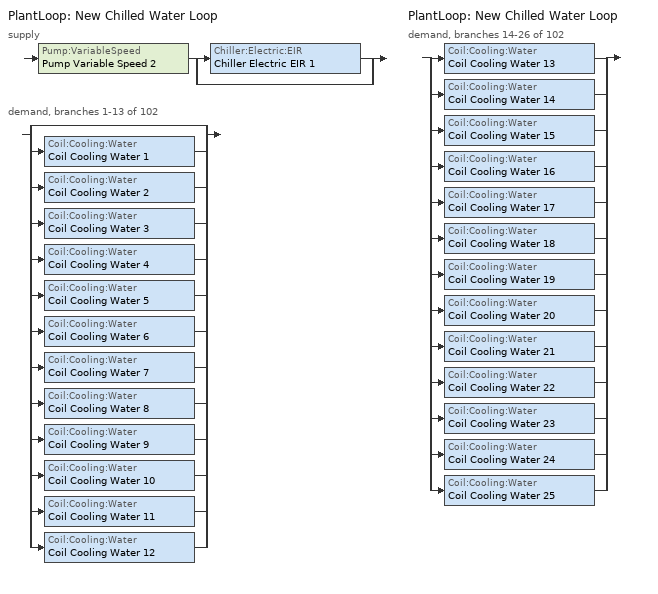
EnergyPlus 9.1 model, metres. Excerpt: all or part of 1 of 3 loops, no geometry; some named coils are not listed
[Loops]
PlantLoop 'New Chilled Water Loop'
 supply: Pump:VariableSpeed 'Pump Variable Speed 2' > split
  | Chiller:Electric:EIR 'Chiller Electric EIR 1'
  | bypass
 demand, branches 1-13 of 102: split
  | bypass
  | Coil:Cooling:Water 'Coil Cooling Water 1'
  | Coil:Cooling:Water 'Coil Cooling Water 2'
  | Coil:Cooling:Water 'Coil Cooling Water 3'
  | Coil:Cooling:Water 'Coil Cooling Water 4'
  | Coil:Cooling:Water 'Coil Cooling Water 5'
  | Coil:Cooling:Water 'Coil Cooling Water 6'
  | Coil:Cooling:Water 'Coil Cooling Water 7'
  | Coil:Cooling:Water 'Coil Cooling Water 8'
  | Coil:Cooling:Water 'Coil Cooling Water 9'
  | Coil:Cooling:Water 'Coil Cooling Water 10'
  | Coil:Cooling:Water 'Coil Cooling Water 11'
  | Coil:Cooling:Water 'Coil Cooling Water 12'
PlantLoop 'New Chilled Water Loop'
 demand, branches 14-26 of 102: split
  | Coil:Cooling:Water 'Coil Cooling Water 13'
  | Coil:Cooling:Water 'Coil Cooling Water 14'
  | Coil:Cooling:Water 'Coil Cooling Water 15'
  | Coil:Cooling:Water 'Coil Cooling Water 16'
  | Coil:Cooling:Water 'Coil Cooling Water 17'
  | Coil:Cooling:Water 'Coil Cooling Water 18'
  | Coil:Cooling:Water 'Coil Cooling Water 19'
  | Coil:Cooling:Water 'Coil Cooling Water 20'
  | Coil:Cooling:Water 'Coil Cooling Water 21'
  | Coil:Cooling:Water 'Coil Cooling Water 22'
  | Coil:Cooling:Water 'Coil Cooling Water 23'
  | Coil:Cooling:Water 'Coil Cooling Water 24'
  | Coil:Cooling:Water 'Coil Cooling Water 25'
[ZoneControl:Thermostat]
Name | Zone or ZoneList | Control Type Schedule | Control 1
Thermal Zone 32 Thermostat | Thermal Zone 32 | Thermal Zone 32 Thermostat Schedule | Thermostat Setpoint Dual Setpoint 61
Thermal Zone 34 Thermostat | Thermal Zone 34 | Thermal Zone 34 Thermostat Schedule | Thermostat Setpoint Dual Setpoint 63
Thermal Zone 58 Thermostat | Thermal Zone 58 | Thermal Zone 58 Thermostat Schedule | Thermostat Setpoint Dual Setpoint 87
Thermal Zone 66 Thermostat | Thermal Zone 66 | Thermal Zone 66 Thermostat Schedule | Thermostat Setpoint Dual Setpoint 95
Thermal Zone 68 Thermostat | Thermal Zone 68 | Thermal Zone 68 Thermostat Schedule | Thermostat Setpoint Dual Setpoint 97
Thermal Zone 7 Thermostat | Thermal Zone 7 | Thermal Zone 7 Thermostat Schedule | Thermostat Setpoint Dual Setpoint 15
Thermal Zone 73 Thermostat | Thermal Zone 73 | Thermal Zone 73 Thermostat Schedule | Thermostat Setpoint Dual Setpoint 41
Thermal Zone 74 Thermostat | Thermal Zone 74 | Thermal Zone 74 Thermostat Schedule | Thermostat Setpoint Dual Setpoint 42
Thermal Zone 76 Thermostat | Thermal Zone 76 | Thermal Zone 76 Thermostat Schedule | Thermostat Setpoint Dual Setpoint 44
Thermal Zone 77 Thermostat | Thermal Zone 77 | Thermal Zone 77 Thermostat Schedule | Thermostat Setpoint Dual Setpoint 45
Thermal Zone 79 Thermostat | Thermal Zone 79 | Thermal Zone 79 Thermostat Schedule | Thermostat Setpoint Dual Setpoint 39
Thermal Zone 80 Thermostat | Thermal Zone 80 | Thermal Zone 80 Thermostat Schedule | Thermostat Setpoint Dual Setpoint 37
Thermal Zone 81 Thermostat | Thermal Zone 81 | Thermal Zone 81 Thermostat Schedule | Thermostat Setpoint Dual Setpoint 22
Thermal Zone 85 Thermostat | Thermal Zone 85 | Thermal Zone 85 Thermostat Schedule | Thermostat Setpoint Dual Setpoint 26
Thermal Zone 86 Thermostat | Thermal Zone 86 | Thermal Zone 86 Thermostat Schedule | Thermostat Setpoint Dual Setpoint 27
Thermal Zone 87 Thermostat | Thermal Zone 87 | Thermal Zone 87 Thermostat Schedule | Thermostat Setpoint Dual Setpoint 28
Thermal Zone 88 Thermostat | Thermal Zone 88 | Thermal Zone 88 Thermostat Schedule | Thermostat Setpoint Dual Setpoint 29
Thermal Zone 89 Thermostat | Thermal Zone 89 | Thermal Zone 89 Thermostat Schedule | Thermostat Setpoint Dual Setpoint 30
Thermal Zone 90 Thermostat | Thermal Zone 90 | Thermal Zone 90 Thermostat Schedule | Thermostat Setpoint Dual Setpoint 31
Thermal Zone 91 Thermostat | Thermal Zone 91 | Thermal Zone 91 Thermostat Schedule | Thermostat Setpoint Dual Setpoint 32
Thermal Zone 93 Thermostat | Thermal Zone 93 | Thermal Zone 93 Thermostat Schedule | Thermostat Setpoint Dual Setpoint 34
Thermal Zone 94 Thermostat | Thermal Zone 94 | Thermal Zone 94 Thermostat Schedule | Thermostat Setpoint Dual Setpoint 35
Thermal Zone 97 Thermostat | Thermal Zone 97 | Thermal Zone 97 Thermostat Schedule | Thermostat Setpoint Dual Setpoint 2
Thermal Zone 98 Thermostat | Thermal Zone 98 | Thermal Zone 98 Thermostat Schedule | Thermostat Setpoint Dual Setpoint 3
Thermal Zone 99 Thermostat | Thermal Zone 99 | Thermal Zone 99 Thermostat Schedule | Thermostat Setpoint Dual Setpoint 4
[ThermostatSetpoint:DualSetpoint] Heating Setpoint Temperature Schedule=Medium Office HtgSetp; Cooling Setpoint Temperature Schedule=Medium Office ClgSetp
Thermostat Setpoint Dual Setpoint 61; Thermostat Setpoint Dual Setpoint 63; Thermostat Setpoint Dual Setpoint 87; Thermostat Setpoint Dual Setpoint 95; Thermostat Setpoint Dual Setpoint 97; Thermostat Setpoint Dual Setpoint 15; Thermostat Setpoint Dual Setpoint 41; Thermostat Setpoint Dual Setpoint 42; Thermostat Setpoint Dual Setpoint 44; Thermostat Setpoint Dual Setpoint 45; Thermostat Setpoint Dual Setpoint 39; Thermostat Setpoint Dual Setpoint 37; Thermostat Setpoint Dual Setpoint 22; Thermostat Setpoint Dual Setpoint 26; Thermostat Setpoint Dual Setpoint 27; Thermostat Setpoint Dual Setpoint 28; Thermostat Setpoint Dual Setpoint 29; Thermostat Setpoint Dual Setpoint 30; Thermostat Setpoint Dual Setpoint 31; Thermostat Setpoint Dual Setpoint 32; Thermostat Setpoint Dual Setpoint 34; Thermostat Setpoint Dual Setpoint 35; Thermostat Setpoint Dual Setpoint 2; Thermostat Setpoint Dual Setpoint 3; Thermostat Setpoint Dual Setpoint 4
[Fan:OnOff] Availability Schedule=Always On Discrete; Fan Total Efficiency=0.5; Pressure Rise {Pa}=286.187; Maximum Flow Rate {m3/s}=Autosize; Motor Efficiency=0.9; Motor In Airstream Fraction=1
Name | Fan Power Ratio Function of Speed Ratio Curve | Fan Efficiency Ratio Function of Speed Ratio Curve
Fan On Off 8 | Fan On Off Power Curve 7 | Fan On Off Efficiency Curve 7
Fan On Off 9 | Fan On Off Power Curve 8 | Fan On Off Efficiency Curve 8
Fan On Off 22 | Fan On Off Power Curve 21 | Fan On Off Efficiency Curve 21
Fan On Off 25 | Fan On Off Power Curve 24 | Fan On Off Efficiency Curve 24
Fan On Off 24 | Fan On Off Power Curve 23 | Fan On Off Efficiency Curve 23
Fan On Off 15 | Fan On Off Power Curve 14 | Fan On Off Efficiency Curve 14
Fan On Off 23 | Fan On Off Power Curve 22 | Fan On Off Efficiency Curve 22
Fan On Off 20 | Fan On Off Power Curve 19 | Fan On Off Efficiency Curve 19
Fan On Off 18 | Fan On Off Power Curve 17 | Fan On Off Efficiency Curve 17
Fan On Off 11 | Fan On Off Power Curve 10 | Fan On Off Efficiency Curve 10
Fan On Off 17 | Fan On Off Power Curve 16 | Fan On Off Efficiency Curve 16
Fan On Off 19 | Fan On Off Power Curve 18 | Fan On Off Efficiency Curve 18
Fan On Off 16 | Fan On Off Power Curve 15 | Fan On Off Efficiency Curve 15
Fan On Off 14 | Fan On Off Power Curve 13 | Fan On Off Efficiency Curve 13
Fan On Off 13 | Fan On Off Power Curve 12 | Fan On Off Efficiency Curve 12
Fan On Off 21 | Fan On Off Power Curve 20 | Fan On Off Efficiency Curve 20
Fan On Off 12 | Fan On Off Power Curve 11 | Fan On Off Efficiency Curve 11
Fan On Off 10 | Fan On Off Power Curve 9 | Fan On Off Efficiency Curve 9
Fan On Off 7 | Fan On Off Power Curve 6 | Fan On Off Efficiency Curve 6
Fan On Off 6 | Fan On Off Power Curve 5 | Fan On Off Efficiency Curve 5
Fan On Off 4 | Fan On Off Power Curve 3 | Fan On Off Efficiency Curve 3
Fan On Off 5 | Fan On Off Power Curve 4 | Fan On Off Efficiency Curve 4
Fan On Off 3 | Fan On Off Power Curve 2 | Fan On Off Efficiency Curve 2
Fan On Off 2 | Fan On Off Power Curve 1 | Fan On Off Efficiency Curve 1
Fan On Off 1 | Fan On Off Power Curve | Fan On Off Efficiency Curve
[Coil:Cooling:Water] Availability Schedule=Always On Discrete; Design Water Flow Rate {m3/s}=Autosize; Design Air Flow Rate {m3/s}=Autosize; Design Inlet Water Temperature {C}=Autosize; Design Inlet Air Temperature {C}=Autosize; Design Outlet Air Temperature {C}=Autosize; Design Inlet Air Humidity Ratio {kgWater/kgDryAir}=Autosize; Design Outlet Air Humidity Ratio {kgWater/kgDryAir}=Autosize; Type of Analysis=SimpleAnalysis; Heat Exchanger Configuration=CrossFlow
Coil Cooling Water 8; Coil Cooling Water 9; Coil Cooling Water 22; Coil Cooling Water 25; Coil Cooling Water 24; Coil Cooling Water 15; Coil Cooling Water 23; Coil Cooling Water 20; Coil Cooling Water 18; Coil Cooling Water 11; Coil Cooling Water 17; Coil Cooling Water 19; Coil Cooling Water 16; Coil Cooling Water 14; Coil Cooling Water 13; Coil Cooling Water 21; Coil Cooling Water 12; Coil Cooling Water 10; Coil Cooling Water 7; Coil Cooling Water 6; Coil Cooling Water 4; Coil Cooling Water 5; Coil Cooling Water 3; Coil Cooling Water 2; Coil Cooling Water 1
[ZoneHVAC:FourPipeFanCoil] Availability Schedule=Always On Discrete; Capacity Control Method=CyclingFan; Maximum Supply Air Flow Rate {m3/s}=Autosize; Maximum Outdoor Air Flow Rate {m3/s}=0; Maximum Cold Water Flow Rate {m3/s}=Autosize; Maximum Hot Water Flow Rate {m3/s}=Autosize; Minimum Supply Air Temperature in Cooling Mode {C}=Autosize; Maximum Supply Air Temperature in Heating Mode {C}=Autosize
Name | Supply Air Fan | Cooling Coil | Heating Coil
Zone HVAC Four Pipe Fan Coil 8 | Fan On Off 8 | Coil Cooling Water 8 | Coil Heating Water 8
Zone HVAC Four Pipe Fan Coil 9 | Fan On Off 9 | Coil Cooling Water 9 | Coil Heating Water 9
Zone HVAC Four Pipe Fan Coil 22 | Fan On Off 22 | Coil Cooling Water 22 | Coil Heating Water 22
Zone HVAC Four Pipe Fan Coil 25 | Fan On Off 25 | Coil Cooling Water 25 | Coil Heating Water 25
Zone HVAC Four Pipe Fan Coil 24 | Fan On Off 24 | Coil Cooling Water 24 | Coil Heating Water 24
Zone HVAC Four Pipe Fan Coil 15 | Fan On Off 15 | Coil Cooling Water 15 | Coil Heating Water 15
Zone HVAC Four Pipe Fan Coil 23 | Fan On Off 23 | Coil Cooling Water 23 | Coil Heating Water 23
Zone HVAC Four Pipe Fan Coil 20 | Fan On Off 20 | Coil Cooling Water 20 | Coil Heating Water 20
Zone HVAC Four Pipe Fan Coil 18 | Fan On Off 18 | Coil Cooling Water 18 | Coil Heating Water 18
Zone HVAC Four Pipe Fan Coil 11 | Fan On Off 11 | Coil Cooling Water 11 | Coil Heating Water 11
Zone HVAC Four Pipe Fan Coil 17 | Fan On Off 17 | Coil Cooling Water 17 | Coil Heating Water 17
Zone HVAC Four Pipe Fan Coil 19 | Fan On Off 19 | Coil Cooling Water 19 | Coil Heating Water 19
Zone HVAC Four Pipe Fan Coil 16 | Fan On Off 16 | Coil Cooling Water 16 | Coil Heating Water 16
Zone HVAC Four Pipe Fan Coil 14 | Fan On Off 14 | Coil Cooling Water 14 | Coil Heating Water 14
Zone HVAC Four Pipe Fan Coil 13 | Fan On Off 13 | Coil Cooling Water 13 | Coil Heating Water 13
Zone HVAC Four Pipe Fan Coil 21 | Fan On Off 21 | Coil Cooling Water 21 | Coil Heating Water 21
Zone HVAC Four Pipe Fan Coil 12 | Fan On Off 12 | Coil Cooling Water 12 | Coil Heating Water 12
Zone HVAC Four Pipe Fan Coil 10 | Fan On Off 10 | Coil Cooling Water 10 | Coil Heating Water 10
Zone HVAC Four Pipe Fan Coil 7 | Fan On Off 7 | Coil Cooling Water 7 | Coil Heating Water 7
Zone HVAC Four Pipe Fan Coil 6 | Fan On Off 6 | Coil Cooling Water 6 | Coil Heating Water 6
Zone HVAC Four Pipe Fan Coil 4 | Fan On Off 4 | Coil Cooling Water 4 | Coil Heating Water 4
Zone HVAC Four Pipe Fan Coil 5 | Fan On Off 5 | Coil Cooling Water 5 | Coil Heating Water 5
Zone HVAC Four Pipe Fan Coil 3 | Fan On Off 3 | Coil Cooling Water 3 | Coil Heating Water 3
Zone HVAC Four Pipe Fan Coil 2 | Fan On Off 2 | Coil Cooling Water 2 | Coil Heating Water 2
Zone HVAC Four Pipe Fan Coil 1 | Fan On Off 1 | Coil Cooling Water 1 | Coil Heating Water 1
[Zone equipment]
Thermal Zone 32: Zone HVAC Four Pipe Fan Coil 8
Thermal Zone 34: Zone HVAC Four Pipe Fan Coil 9
Thermal Zone 58: Zone HVAC Four Pipe Fan Coil 22
Thermal Zone 66: Zone HVAC Four Pipe Fan Coil 25
Thermal Zone 68: Zone HVAC Four Pipe Fan Coil 24
Thermal Zone 7: Zone HVAC Four Pipe Fan Coil 15
Thermal Zone 73: Zone HVAC Four Pipe Fan Coil 23
Thermal Zone 74: Zone HVAC Four Pipe Fan Coil 20
Thermal Zone 76: Zone HVAC Four Pipe Fan Coil 18
Thermal Zone 77: Zone HVAC Four Pipe Fan Coil 11
Thermal Zone 79: Zone HVAC Four Pipe Fan Coil 17
Thermal Zone 80: Zone HVAC Four Pipe Fan Coil 19
Thermal Zone 81: Zone HVAC Four Pipe Fan Coil 16
Thermal Zone 85: Zone HVAC Four Pipe Fan Coil 14
Thermal Zone 86: Zone HVAC Four Pipe Fan Coil 13
Thermal Zone 87: Zone HVAC Four Pipe Fan Coil 21
Thermal Zone 88: Zone HVAC Four Pipe Fan Coil 12
Thermal Zone 89: Zone HVAC Four Pipe Fan Coil 10
Thermal Zone 90: Zone HVAC Four Pipe Fan Coil 7
Thermal Zone 91: Zone HVAC Four Pipe Fan Coil 6
Thermal Zone 93: Zone HVAC Four Pipe Fan Coil 4
Thermal Zone 94: Zone HVAC Four Pipe Fan Coil 5
Thermal Zone 97: Zone HVAC Four Pipe Fan Coil 3
Thermal Zone 98: Zone HVAC Four Pipe Fan Coil 2
Thermal Zone 99: Zone HVAC Four Pipe Fan Coil 1
[Sizing:Zone] Zone Cooling Design Supply Air Temperature Input Method=SupplyAirTemperature; Zone Cooling Design Supply Air Temperature {C}=14; Zone Cooling Design Supply Air Temperature Difference {deltaC}=11.11; Zone Heating Design Supply Air Temperature Input Method=SupplyAirTemperature; Zone Heating Design Supply Air Temperature {C}=40; Zone Heating Design Supply Air Temperature Difference {deltaC}=11.11; Zone Cooling Design Supply Air Humidity Ratio {kgWater/kgDryAir}=0.0085; Zone Heating Design Supply Air Humidity Ratio {kgWater/kgDryAir}=0.008; Design Specification Outdoor Air Object=90.1-2010 - Office - OpenOffice Ventilation; Zone Heating Sizing Factor=1.25; Zone Cooling Sizing Factor=1.15; Cooling Design Air Flow Method=DesignDay; Cooling Design Air Flow Rate {m3/s}=0; Cooling Minimum Air Flow per Zone Floor Area {m3/s-m2}=0.000762; Cooling Minimum Air Flow {m3/s}=0; Cooling Minimum Air Flow Fraction=0; Heating Design Air Flow Method=DesignDay; Heating Design Air Flow Rate {m3/s}=0; Heating Maximum Air Flow per Zone Floor Area {m3/s-m2}=0.002032; Heating Maximum Air Flow {m3/s}=0.141576; Heating Maximum Air Flow Fraction=0.3; Account for Dedicated Outdoor Air System=No
Name | Design Specification Zone Air Distribution Object
Thermal Zone 32 | Thermal Zone 32 Design Spec Zone Air Dist
Thermal Zone 34 | Thermal Zone 34 Design Spec Zone Air Dist
Thermal Zone 58 | Thermal Zone 58 Design Spec Zone Air Dist
Thermal Zone 66 | Thermal Zone 66 Design Spec Zone Air Dist
Thermal Zone 68 | Thermal Zone 68 Design Spec Zone Air Dist
Thermal Zone 7 | Thermal Zone 7 Design Spec Zone Air Dist
Thermal Zone 73 | Thermal Zone 73 Design Spec Zone Air Dist
Thermal Zone 74 | Thermal Zone 74 Design Spec Zone Air Dist
Thermal Zone 76 | Thermal Zone 76 Design Spec Zone Air Dist
Thermal Zone 77 | Thermal Zone 77 Design Spec Zone Air Dist
Thermal Zone 79 | Thermal Zone 79 Design Spec Zone Air Dist
Thermal Zone 80 | Thermal Zone 80 Design Spec Zone Air Dist
Thermal Zone 81 | Thermal Zone 81 Design Spec Zone Air Dist
Thermal Zone 85 | Thermal Zone 85 Design Spec Zone Air Dist
Thermal Zone 86 | Thermal Zone 86 Design Spec Zone Air Dist
Thermal Zone 87 | Thermal Zone 87 Design Spec Zone Air Dist
Thermal Zone 88 | Thermal Zone 88 Design Spec Zone Air Dist
Thermal Zone 89 | Thermal Zone 89 Design Spec Zone Air Dist
Thermal Zone 90 | Thermal Zone 90 Design Spec Zone Air Dist
Thermal Zone 91 | Thermal Zone 91 Design Spec Zone Air Dist
Thermal Zone 93 | Thermal Zone 93 Design Spec Zone Air Dist
Thermal Zone 94 | Thermal Zone 94 Design Spec Zone Air Dist
Thermal Zone 97 | Thermal Zone 97 Design Spec Zone Air Dist
Thermal Zone 98 | Thermal Zone 98 Design Spec Zone Air Dist
Thermal Zone 99 | Thermal Zone 99 Design Spec Zone Air Dist
[DesignSpecification:ZoneAirDistribution] Zone Air Distribution Effectiveness in Cooling Mode=1; Zone Air Distribution Effectiveness in Heating Mode=1
Thermal Zone 32 Design Spec Zone Air Dist; Thermal Zone 34 Design Spec Zone Air Dist; Thermal Zone 58 Design Spec Zone Air Dist; Thermal Zone 66 Design Spec Zone Air Dist; Thermal Zone 68 Design Spec Zone Air Dist; Thermal Zone 7 Design Spec Zone Air Dist; Thermal Zone 73 Design Spec Zone Air Dist; Thermal Zone 74 Design Spec Zone Air Dist; Thermal Zone 76 Design Spec Zone Air Dist; Thermal Zone 77 Design Spec Zone Air Dist; Thermal Zone 79 Design Spec Zone Air Dist; Thermal Zone 80 Design Spec Zone Air Dist; Thermal Zone 81 Design Spec Zone Air Dist; Thermal Zone 85 Design Spec Zone Air Dist; Thermal Zone 86 Design Spec Zone Air Dist; Thermal Zone 87 Design Spec Zone Air Dist; Thermal Zone 88 Design Spec Zone Air Dist; Thermal Zone 89 Design Spec Zone Air Dist; Thermal Zone 90 Design Spec Zone Air Dist; Thermal Zone 91 Design Spec Zone Air Dist; Thermal Zone 93 Design Spec Zone Air Dist; Thermal Zone 94 Design Spec Zone Air Dist; Thermal Zone 97 Design Spec Zone Air Dist; Thermal Zone 98 Design Spec Zone Air Dist; Thermal Zone 99 Design Spec Zone Air Dist
[DesignSpecification:OutdoorAir]
90.1-2010 - Office - OpenOffice Ventilation: Outdoor Air Method=Sum; Outdoor Air Flow per Person {m3/s-person}=0.00235974; Outdoor Air Flow per Zone Floor Area {m3/s-m2}=0.0003048; Outdoor Air Flow per Zone {m3/s}=0; Outdoor Air Flow Air Changes per Hour {1/hr}=0
[PlantLoop]
New Chilled Water Loop: Fluid Type=Water; Plant Equipment Operation Scheme=New Chilled Water Loop Operation Schemes; Maximum Loop Temperature {C}=98; Minimum Loop Temperature {C}=1; Maximum Loop Flow Rate {m3/s}=Autosize; Minimum Loop Flow Rate {m3/s}=0; Plant Loop Volume {m3}=Autocalculate; Load Distribution Scheme=Optimal; Plant Loop Demand Calculation Scheme=SingleSetpoint
[Sizing:Plant]
New Chilled Water Loop: Loop Type=Cooling; Design Loop Exit Temperature {C}=6.7; Loop Design Temperature Difference {deltaC}=6.7; Sizing Option=NonCoincident; Zone Timesteps in Averaging Window=1; Coincident Sizing Factor Mode=None
[Pump:VariableSpeed]
Pump Variable Speed 2: Design Maximum Flow Rate {m3/s}=Autosize; Design Pump Head {Pa}=149453; Design Power Consumption {W}=Autosize; Motor Efficiency=0.9; Fraction of Motor Inefficiencies to Fluid Stream=0; Coefficient 1 of the Part Load Performance Curve=0; Coefficient 2 of the Part Load Performance Curve=0.0216; Coefficient 3 of the Part Load Performance Curve=-0.0325; Coefficient 4 of the Part Load Performance Curve=1.0095; Design Minimum Flow Rate {m3/s}=0; Pump Control Type=Intermittent; Skin Loss Radiative Fraction=0.5; Design Power Sizing Method=PowerPerFlowPerPressure; Design Electric Power per Unit Flow Rate {W/(m3/s)}=348701.1; Design Shaft Power per Unit Flow Rate per Unit Head {W/((m3/s)-Pa)}=1.28205; Design Minimum Flow Rate Fraction=0
[Chiller:Electric:EIR]
Chiller Electric EIR 1: Reference Capacity {W}=Autosize; Reference COP {W/W}=6; Reference Leaving Chilled Water Temperature {C}=6.66667; Reference Entering Condenser Fluid Temperature {C}=29.4; Reference Chilled Water Flow Rate {m3/s}=Autosize; Reference Condenser Fluid Flow Rate {m3/s}=Autosize; Cooling Capacity Function of Temperature Curve=Curve Biquadratic 5; Electric Input to Cooling Output Ratio Function of Temperature Curve=Curve Biquadratic 6; Electric Input to Cooling Output Ratio Function of Part Load Ratio Curve=Curve Quadratic 3; Minimum Part Load Ratio=0.1; Maximum Part Load Ratio=1; Optimum Part Load Ratio=1; Minimum Unloading Ratio=0.2; Condenser Type=WaterCooled; Condenser Fan Power Ratio {W/W}=0; Fraction of Compressor Electric Consumption Rejected by Condenser=1; Leaving Chilled Water Lower Temperature Limit {C}=2; Chiller Flow Mode=ConstantFlow; Sizing Factor=1
[SetpointManager:Scheduled]
Setpoint Manager Scheduled 2: Control Variable=Temperature; Schedule=AEDG CW-Loop-Temp-Schedule
[PlantEquipmentOperationSchemes]
New Chilled Water Loop Operation Schemes: Control Scheme 1=New Chilled Water Loop Cooling Operation Scheme; Control Scheme 1 Schedule=Always On Discrete
[PlantEquipmentOperation:CoolingLoad]
New Chilled Water Loop Cooling Operation Scheme: Load Range 1 Lower Limit {W}=0; Load Range 1 Upper Limit {W}=1000000000; Range 1 Equipment List=New Chilled Water Loop Cooling Equipment List
[PlantEquipmentList]
New Chilled Water Loop Cooling Equipment List: Chiller Electric EIR 1
[Schedule:Compact]
Thermal Zone 32 Thermostat Schedule; Thermal Zone 34 Thermostat Schedule; Thermal Zone 58 Thermostat Schedule; Thermal Zone 66 Thermostat Schedule; Thermal Zone 68 Thermostat Schedule; Thermal Zone 7 Thermostat Schedule; Thermal Zone 73 Thermostat Schedule; Thermal Zone 74 Thermostat Schedule; Thermal Zone 76 Thermostat Schedule; Thermal Zone 77 Thermostat Schedule; Thermal Zone 79 Thermostat Schedule; Thermal Zone 80 Thermostat Schedule; Thermal Zone 81 Thermostat Schedule; Thermal Zone 85 Thermostat Schedule; Thermal Zone 86 Thermostat Schedule; Thermal Zone 87 Thermostat Schedule; Thermal Zone 88 Thermostat Schedule; Thermal Zone 89 Thermostat Schedule; Thermal Zone 90 Thermostat Schedule; Thermal Zone 91 Thermostat Schedule; Thermal Zone 93 Thermostat Schedule; Thermal Zone 94 Thermostat Schedule; Thermal Zone 97 Thermostat Schedule; Thermal Zone 98 Thermostat Schedule; Thermal Zone 99 Thermostat Schedule: Through: 12/31, For: AllDays, Until: 24:00, 4
[Schedule:Day:Interval]
Medium Office HtgSetp Rule 1 Day Schedule; Medium Office HtgSetp Summer Design Day: No, 24:00, 15.6
Medium Office HtgSetp Default Schedule: No, 06:00, 15.6, 22:00, 21, 24:00, 15.6
Medium Office HtgSetp Rule 2 Day Schedule: No, 06:00, 15.6, 18:00, 21, 24:00, 15.6
Medium Office HtgSetp Winter Design Day: No, 24:00, 21
Medium Office ClgSetp Rule 1 Day Schedule; Medium Office ClgSetp Winter Design Day: No, 24:00, 26.7
Medium Office ClgSetp Default Schedule; Medium Office ClgSetp Summer Design Day: No, 06:00, 26.7, 22:00, 24, 24:00, 26.7
Medium Office ClgSetp Rule 2 Day Schedule: No, 06:00, 26.7, 18:00, 24, 24:00, 26.7
AEDG CW-Loop-Temp-Schedule All Days: No, 24:00, 6.7
[Schedule:Week:Daily]
Medium Office HtgSetp Week Rule - Jan1-Dec31: Medium Office HtgSetp Rule 1 Day Schedule, Medium Office HtgSetp Default Schedule, Medium Office HtgSetp Default Schedule, Medium Office HtgSetp Default Schedule, Medium Office HtgSetp Default Schedule, Medium Office HtgSetp Default Schedule, Medium Office HtgSetp Rule 2 Day Schedule, Medium Office HtgSetp Default Schedule, Medium Office HtgSetp Summer Design Day, Medium Office HtgSetp Winter Design Day, Medium Office HtgSetp Default Schedule, Medium Office HtgSetp Default Schedule
Medium Office ClgSetp Week Rule - Jan1-Dec31: Medium Office ClgSetp Rule 1 Day Schedule, Medium Office ClgSetp Default Schedule, Medium Office ClgSetp Default Schedule, Medium Office ClgSetp Default Schedule, Medium Office ClgSetp Default Schedule, Medium Office ClgSetp Default Schedule, Medium Office ClgSetp Rule 2 Day Schedule, Medium Office ClgSetp Default Schedule, Medium Office ClgSetp Summer Design Day, Medium Office ClgSetp Winter Design Day, Medium Office ClgSetp Default Schedule, Medium Office ClgSetp Default Schedule
AEDG CW-Loop-Temp-Schedule Week Rule - Jan1-Dec31: AEDG CW-Loop-Temp-Schedule All Days, AEDG CW-Loop-Temp-Schedule All Days, AEDG CW-Loop-Temp-Schedule All Days, AEDG CW-Loop-Temp-Schedule All Days, AEDG CW-Loop-Temp-Schedule All Days, AEDG CW-Loop-Temp-Schedule All Days, AEDG CW-Loop-Temp-Schedule All Days, AEDG CW-Loop-Temp-Schedule All Days, AEDG CW-Loop-Temp-Schedule All Days, AEDG CW-Loop-Temp-Schedule All Days, AEDG CW-Loop-Temp-Schedule All Days, AEDG CW-Loop-Temp-Schedule All Days
[Schedule:Year]
Medium Office HtgSetp: Medium Office HtgSetp Week Rule - Jan1-Dec31, 1, 1, 12, 31
Medium Office ClgSetp: Medium Office ClgSetp Week Rule - Jan1-Dec31, 1, 1, 12, 31
AEDG CW-Loop-Temp-Schedule: AEDG CW-Loop-Temp-Schedule Week Rule - Jan1-Dec31, 1, 1, 12, 31
[Schedule:Constant]
Always On Discrete: OnOff, 1
[Curve:Exponent] Coefficient1 Constant=1; Coefficient2 Constant=0; Coefficient3 Constant=0; Minimum Value of x=0; Maximum Value of x=1
Fan On Off Power Curve 7; Fan On Off Power Curve 8; Fan On Off Power Curve 21; Fan On Off Power Curve 24; Fan On Off Power Curve 23; Fan On Off Power Curve 14; Fan On Off Power Curve 22; Fan On Off Power Curve 19; Fan On Off Power Curve 17; Fan On Off Power Curve 10; Fan On Off Power Curve 16; Fan On Off Power Curve 18; Fan On Off Power Curve 15; Fan On Off Power Curve 13; Fan On Off Power Curve 12; Fan On Off Power Curve 20; Fan On Off Power Curve 11; Fan On Off Power Curve 9; Fan On Off Power Curve 6; Fan On Off Power Curve 5; Fan On Off Power Curve 3; Fan On Off Power Curve 4; Fan On Off Power Curve 2; Fan On Off Power Curve 1; Fan On Off Power Curve
[Curve:Cubic] Coefficient1 Constant=1; Coefficient2 x=0; Coefficient3 x**2=0; Coefficient4 x**3=0; Minimum Value of x=0; Maximum Value of x=1
Fan On Off Efficiency Curve 7; Fan On Off Efficiency Curve 8; Fan On Off Efficiency Curve 21; Fan On Off Efficiency Curve 24; Fan On Off Efficiency Curve 23; Fan On Off Efficiency Curve 14; Fan On Off Efficiency Curve 22; Fan On Off Efficiency Curve 19; Fan On Off Efficiency Curve 17; Fan On Off Efficiency Curve 10; Fan On Off Efficiency Curve 16; Fan On Off Efficiency Curve 18; Fan On Off Efficiency Curve 15; Fan On Off Efficiency Curve 13; Fan On Off Efficiency Curve 12; Fan On Off Efficiency Curve 20; Fan On Off Efficiency Curve 11; Fan On Off Efficiency Curve 9; Fan On Off Efficiency Curve 6; Fan On Off Efficiency Curve 5; Fan On Off Efficiency Curve 3; Fan On Off Efficiency Curve 4; Fan On Off Efficiency Curve 2; Fan On Off Efficiency Curve 1; Fan On Off Efficiency Curve
[Curve:Biquadratic] Minimum Value of x=0; Maximum Value of x=20; Minimum Value of y=0; Maximum Value of y=50
Name | Coefficient1 Constant | Coefficient2 x | Coefficient3 x**2 | Coefficient4 y | Coefficient5 y**2 | Coefficient6 x*y
Curve Biquadratic 5 | 1.07 | 0.0429 | 0.000417 | -0.0081 | -4.02e-05 | -0.000386
Curve Biquadratic 6 | 0.468 | -0.0138 | 0.000698 | 0.0109 | 0.000462 | -0.000682
[Curve:Quadratic]
Curve Quadratic 3: Coefficient1 Constant=0.141; Coefficient2 x=0.655; Coefficient3 x**2=0.203; Minimum Value of x=0; Maximum Value of x=1.2
